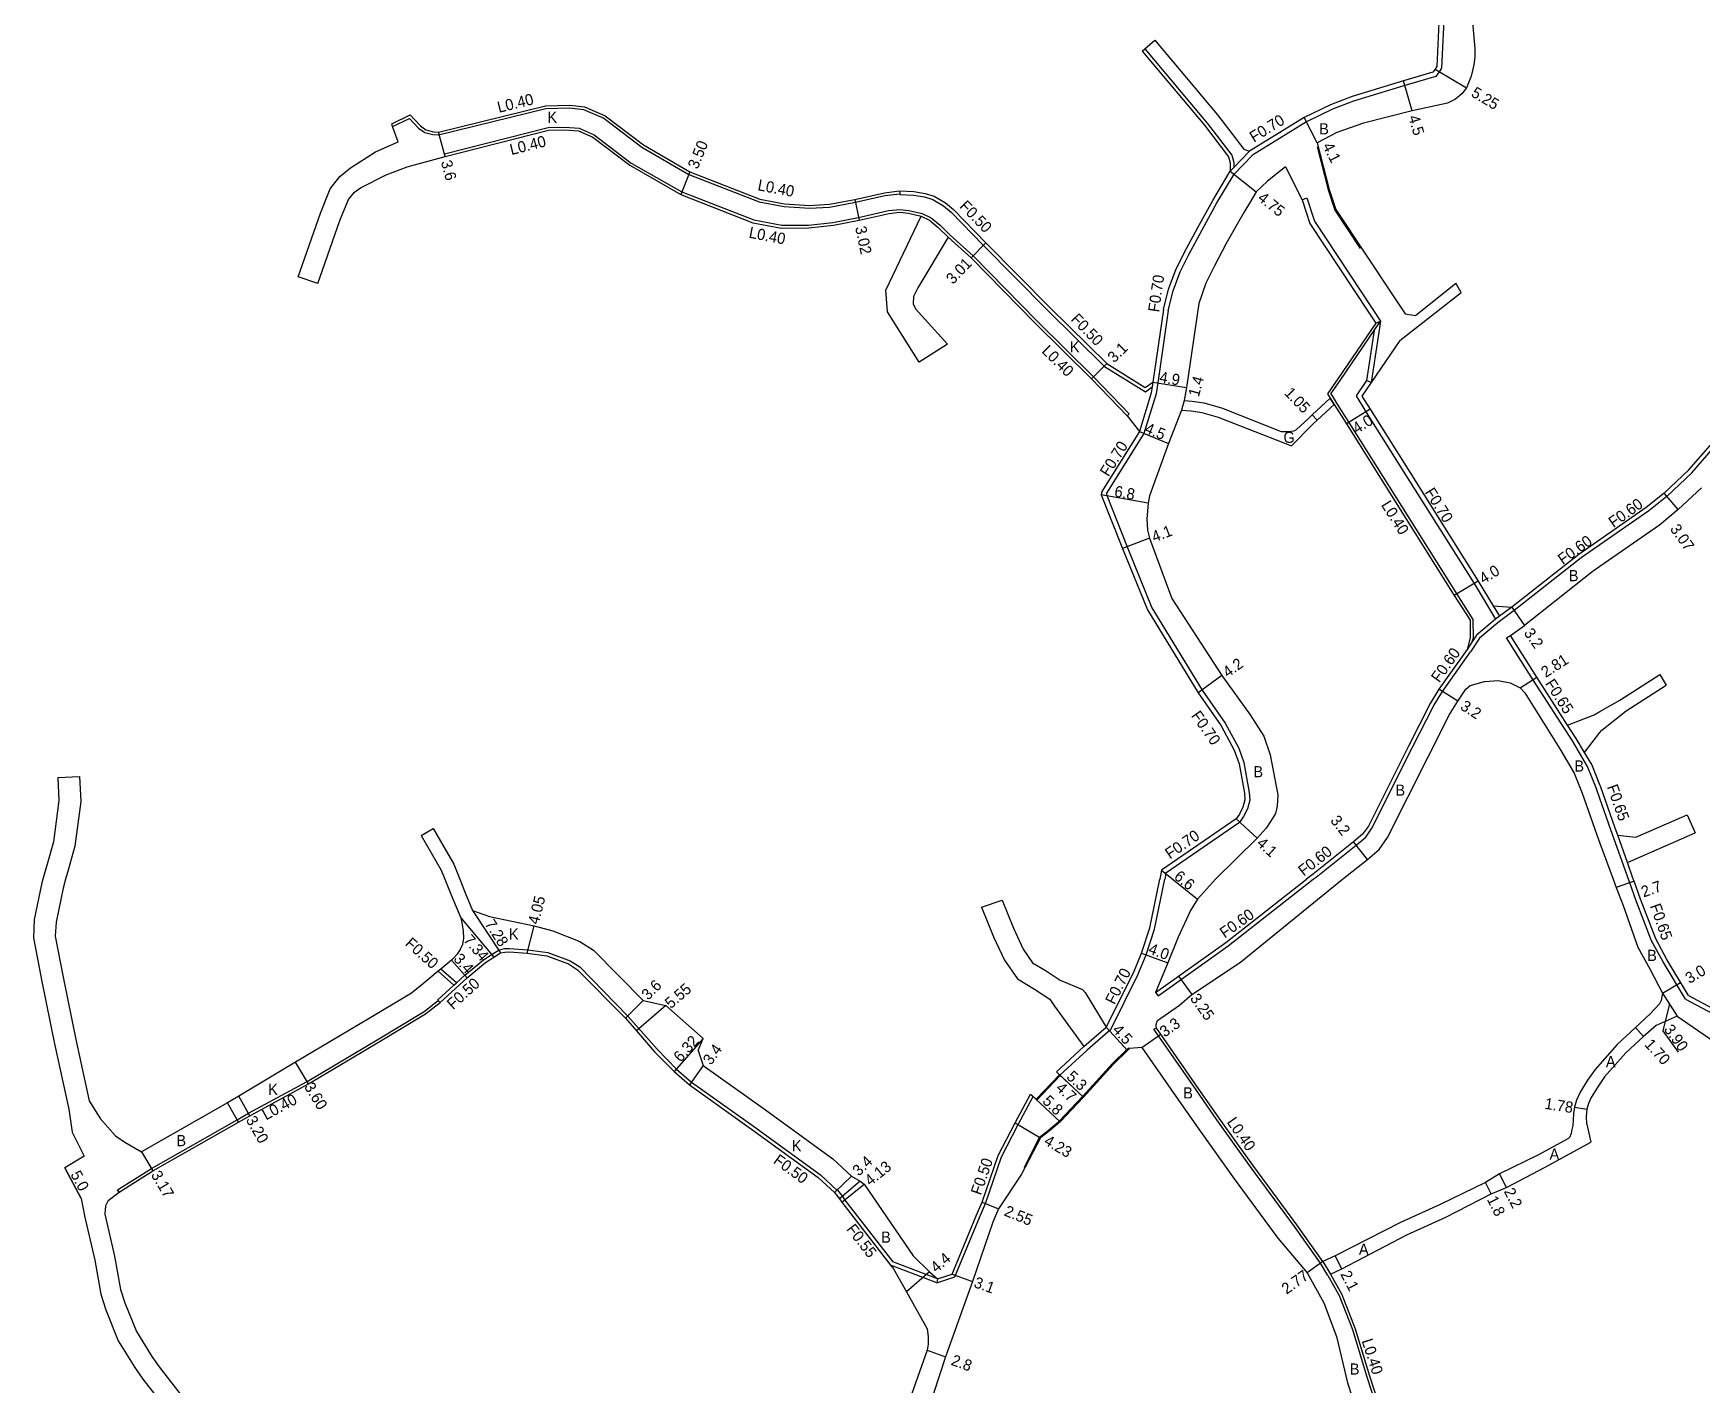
# Model space of a CAD drawing. Header units: metres. Extents: x -24000 to -21600, y -87000 to -84000.
# Drawn here: x -23706.6 to -23467.7, y -86119.1 to -85925.6 of the extents above; entities that cross this region are included whole.
import ezdxf

# ---------------------------------------------------------------- set-up
doc = ezdxf.new("R2010")
doc.units = ezdxf.units.M
doc.header["$LTSCALE"] = 2.5
for name, color, linetype in [('側溝・桝', 7, 'Continuous'), ('幅員', 7, 'Continuous'), ('歩道・分離帯・安全施設', 7, 'Continuous'), ('舗装', 7, 'Continuous'), ('道路', 7, 'Continuous')]:
    doc.layers.add(name, color=color, linetype=linetype)
doc.styles.get("Standard").update_dxf_attribs({"font": ''})
doc.styles.get('Standard').set_extended_font_data('@MS PGothic')

msp = doc.modelspace()

# ---------------------------------------------------------------- linework, layer by layer
at = {"layer": '側溝・桝', "flags": 128}
for points in [[(-23558.21, -85800.86), (-23557.56, -85800.58), (-23555.66, -85803.64), (-23553.1, -85810.59), (-23548.42, -85823.25), (-23547.17, -85825.79), (-23542.15, -85835.14), (-23536.5, -85846.44), (-23534.3, -85851.49), (-23524.89, -85867.27), (-23520.87, -85874.01), (-23510.6, -85887.74), (-23502.23, -85900.75), (-23501.73, -85901.86), (-23501.51, -85903.5), (-23501.57, -85904.18), (-23502.85, -85908.65), (-23503.81, -85912.14), (-23504.2, -85915.39), (-23504.36, -85918.79), (-23504.92, -85930.59)], [(-23547.44, -85927.79), (-23538.48, -85938.44), (-23534.97, -85943.04), (-23534.68, -85944.08), (-23534.69, -85944.8)], [(-23504.92, -85930.59), (-23505.28, -85931.1), (-23505.74, -85931.76), (-23510.2, -85933.07), (-23517.52, -85935.28), (-23520.54, -85936.45), (-23524.27, -85938.25), (-23532, -85943.03), (-23534.64, -85945.75)], [(-23655.13, -85938.92), (-23652.73, -85937.77), (-23651.41, -85939.15), (-23650.54, -85939.77), (-23649.37, -85940.08), (-23648.54, -85940.14), (-23633.18, -85936.36), (-23629.78, -85936.26), (-23627.78, -85936.5), (-23624.89, -85937.76), (-23619.45, -85941.9), (-23612.72, -85945.78), (-23602.66, -85949.71), (-23599.08, -85950.4), (-23595.42, -85950.64), (-23592.55, -85950.46), (-23588.86, -85949.78), (-23584.65, -85948.82), (-23582.51, -85948.55)], [(-23647.63, -85943.21), (-23647.72, -85942.82), (-23632.86, -85939.05), (-23630.46, -85939.02), (-23628.43, -85939.16), (-23626.27, -85940.11), (-23620.95, -85944.16), (-23613.7, -85948.29), (-23603.41, -85952.31), (-23599.41, -85953.08), (-23595.56, -85953.05), (-23592.08, -85952.67), (-23588.4, -85951.95), (-23584.12, -85950.97), (-23582.48, -85950.8), (-23581.21, -85950.95), (-23579.29, -85951.39)], [(-23535.2, -85945.32), (-23534.69, -85944.8), (-23532.44, -85942.48)], [(-23544.08, -85965.26), (-23543.37, -85962.44), (-23542.36, -85959.73), (-23541.15, -85957.34), (-23539.22, -85953.71), (-23537.09, -85949.88), (-23534.64, -85945.75)], [(-23582.53, -85948.15), (-23582.51, -85948.55), (-23582.51, -85948.65), (-23580.56, -85948.74), (-23578.97, -85949.02), (-23577.79, -85949.38), (-23576.27, -85950.29), (-23575.17, -85951.2), (-23570.56, -85955.93), (-23561.35, -85965.24), (-23553.18, -85973.28), (-23547.34, -85976.9), (-23546.37, -85976.2)], [(-23524.89, -85949.41), (-23524.24, -85949.14), (-23523.14, -85952.5), (-23514.78, -85965.14), (-23513.66, -85966.82)], [(-23579.43, -85951.77), (-23578.24, -85952.36), (-23577, -85953.37), (-23575.56, -85954.77)], [(-23579.29, -85951.39), (-23578.03, -85952.02), (-23576.74, -85953.07), (-23575.3, -85954.47)], [(-23575.3, -85954.47), (-23572.01, -85957.46), (-23562.82, -85966.82), (-23554.78, -85974.79), (-23549.64, -85980.08), (-23549.94, -85980.34)], [(-23469.08, -85988.5), (-23466.03, -85985.01), (-23454.99, -85973.05), (-23451.85, -85969.76), (-23448.66, -85966.97), (-23444.91, -85965.16), (-23428.76, -85959.47), (-23427.22, -85958.68), (-23425.74, -85957.8), (-23422.11, -85955.01), (-23422.55, -85954.59)], [(-23544.08, -85965.26), (-23545.57, -85975.62)], [(-23520.79, -85977.2), (-23519.47, -85975.28), (-23514.58, -85968.15), (-23513.66, -85966.82)], [(-23513.66, -85966.82), (-23515, -85975.57)], [(-23514.33, -85967.08), (-23513.66, -85966.82)], [(-23514.58, -85968.15), (-23515.67, -85975.31)], [(-23545.57, -85975.62), (-23545.8, -85977.21), (-23547.56, -85982.89), (-23552.9, -85991.43), (-23552.93, -85991.62), (-23549.95, -85999.11), (-23546.41, -86007.84), (-23539.22, -86019.63), (-23535.9, -86024.36), (-23533.96, -86027.95), (-23533.22, -86030.02), (-23532.46, -86034.31), (-23532.38, -86035.4), (-23532.73, -86036.64), (-23533.27, -86037.75), (-23533.84, -86038.58), (-23544.39, -86045.84), (-23544.57, -86046.71)], [(-23546.27, -85975.52), (-23546.37, -85976.2), (-23546.49, -85977.05), (-23548.2, -85982.6)], [(-23520.79, -85977.2), (-23520.52, -85977.63), (-23519.95, -85978.54), (-23518.21, -85981.31), (-23512.53, -85990.35), (-23502.76, -86005.88), (-23500.45, -86009.51)], [(-23515.67, -85975.31), (-23517.18, -85977.5)], [(-23517.18, -85977.5), (-23515.75, -85979.77), (-23510.08, -85988.8), (-23500.28, -86004.38), (-23497.19, -86009.46)], [(-23515, -85975.57), (-23515.67, -85975.31)], [(-23520.86, -85977.84), (-23520.29, -85978.75)], [(-23469.08, -85988.5), (-23472.64, -85991.87), (-23475.25, -85993.98), (-23482.25, -85998.84)], [(-23482.25, -85998.84), (-23484.93, -86000.7), (-23494.51, -86008.22)], [(-23494.88, -86007.75), (-23496.63, -86009.04), (-23497.19, -86009.46), (-23499.93, -86011.78), (-23500.57, -86012.75), (-23501.28, -86013.83)], [(-23494.51, -86008.22), (-23496.27, -86009.52), (-23496.82, -86009.93), (-23499.48, -86012.18), (-23500.77, -86014.15)], [(-23497.53, -86007.56), (-23496.63, -86009.04)], [(-23500.45, -86009.51), (-23500.42, -86012.19), (-23500.57, -86012.75)], [(-23482.25, -86035.14), (-23482.79, -86033.61), (-23484.01, -86030.58), (-23486.18, -86026.92), (-23491.84, -86018.13), (-23495.62, -86012.14), (-23495.06, -86011.8)], [(-23523.29, -86046.71), (-23522.9, -86046.41), (-23517.14, -86041.84), (-23515.78, -86040.68), (-23514.89, -86039.41), (-23509.12, -86027.92), (-23506.04, -86021.83), (-23504.8, -86019.82), (-23500.77, -86014.15)], [(-23484.44, -86028.58), (-23485.63, -86026.58), (-23486.88, -86024.63)], [(-23478.16, -86046.71), (-23480.67, -86039.64), (-23482.25, -86035.14)], [(-23478.32, -86044.32), (-23479.71, -86040.4)], [(-23552.31, -86068.22), (-23548.4, -86060.39), (-23547.24, -86057.53), (-23546.04, -86053.86), (-23544.57, -86046.71)], [(-23545.53, -86063.41), (-23535.47, -86056.24), (-23523.29, -86046.71)], [(-23470.01, -86063.87), (-23473.21, -86058.55), (-23474.85, -86055.53), (-23477.07, -86049.81), (-23477.99, -86047.22), (-23478.16, -86046.71)], [(-23648.65, -86063.99), (-23646.36, -86061.9), (-23645.98, -86061.57), (-23644.78, -86060.47), (-23642.11, -86058.24), (-23640.9, -86057.44), (-23639.89, -86056.8), (-23639.1, -86056.64), (-23638.41, -86056.61), (-23635.79, -86056.8)], [(-23635.79, -86056.8), (-23632.9, -86057.21), (-23629.73, -86058.4), (-23628.34, -86059.28), (-23621.43, -86066.3)], [(-23646.36, -86061.9), (-23648.6, -86059.89)], [(-23645.98, -86061.57), (-23648.21, -86059.57)], [(-23545.88, -86062.92), (-23545.53, -86063.41)], [(-23694.52, -86091.2), (-23689.67, -86088.12), (-23677.41, -86081.16), (-23675.78, -86080.23), (-23667.37, -86075.66), (-23657.12, -86069.57), (-23650.62, -86065.66), (-23648.59, -86064.07)], [(-23648.33, -86064.37), (-23648.59, -86064.07), (-23648.65, -86063.99)], [(-23470.01, -86063.87), (-23462.26, -86067.98), (-23459.23, -86071.13), (-23456.5, -86073.33), (-23451.7, -86077), (-23449.83, -86078.49), (-23448.19, -86080.32), (-23446.79, -86082.36)], [(-23621.43, -86066.3), (-23617.26, -86071.07), (-23614.49, -86073.89), (-23612.32, -86075.78), (-23603.44, -86082.08), (-23593.88, -86089.03), (-23591.5, -86091.24)], [(-23556.14, -86070.66), (-23552.94, -86067.91)], [(-23552.31, -86068.22), (-23555.66, -86071.18)], [(-23545.74, -86068.03), (-23546.12, -86068.18)], [(-23545.45, -86069.15), (-23546.12, -86068.18)], [(-23522.24, -86101.7), (-23525.99, -86096.44), (-23532.28, -86087.9), (-23537.1, -86081.18), (-23540.52, -86076.26), (-23545.45, -86069.15)], [(-23555.66, -86071.18), (-23559.58, -86074.79)], [(-23559.58, -86074.79), (-23559.65, -86074.72)], [(-23577.1, -86103.94), (-23577.2, -86104.49), (-23574.64, -86103.67), (-23571.11, -86095.13), (-23570.25, -86093.14), (-23567.94, -86086.45), (-23565.55, -86081.83), (-23563.39, -86077.83)], [(-23694.31, -86091.53), (-23694.52, -86091.2)], [(-23591.46, -86091.2), (-23591.5, -86091.24), (-23591.86, -86091.59)], [(-23591.46, -86091.2), (-23591.44, -86091.22), (-23590.67, -86092.18), (-23590.36, -86092.65), (-23583.49, -86101.5)], [(-23577.1, -86103.94), (-23583.49, -86101.5)], [(-23521.19, -86103.47), (-23522.24, -86101.7)], [(-23521.91, -86101.47), (-23520.84, -86103.27)], [(-23577.2, -86104.49), (-23583.83, -86101.96)], [(-23521.19, -86103.47), (-23519.59, -86106.34), (-23517.69, -86111.21), (-23515.61, -86117.96), (-23512.39, -86127.92)]]:
    msp.add_lwpolyline(points, dxfattribs=at)
at = {"layer": '幅員', "flags": 128}
for points in [[(-23505.85, -85930.7), (-23501.34, -85933.39)], [(-23509.13, -85936.71), (-23510.4, -85932.4)], [(-23522.72, -85941.27), (-23524.61, -85937.64)], [(-23647.63, -85943.21), (-23648.57, -85939.74)], [(-23612.55, -85945.42), (-23613.88, -85948.65)], [(-23535.2, -85945.32), (-23531.49, -85948.29)], [(-23588.94, -85949.38), (-23588.32, -85952.34)], [(-23570.2, -85955.58), (-23572.28, -85957.75)], [(-23552.87, -85972.88), (-23555.06, -85975.07)], [(-23546.27, -85975.52), (-23541.43, -85976.3)], [(-23541.77, -85978.18), (-23542.15, -85979.53)], [(-23515.16, -85979.4), (-23518.55, -85981.52)], [(-23522.74, -85981), (-23523.47, -85980.24)], [(-23548.2, -85982.6), (-23544.04, -85984.3)], [(-23546.95, -85992.87), (-23553.65, -85991.69)], [(-23471.04, -85993.76), (-23473.04, -85991.42)], [(-23546.77, -85997.9), (-23550.6, -85999.37)], [(-23499.68, -86004.01), (-23503.1, -86006.09)], [(-23494.88, -86007.75), (-23493.03, -86010.36)], [(-23536.4, -86017.55), (-23539.8, -86020.02)], [(-23493.65, -86019.3), (-23491.29, -86017.78)], [(-23502.6, -86021.21), (-23505.3, -86019.48)], [(-23534.34, -86038.07), (-23531.31, -86040.83)], [(-23515.53, -86043.88), (-23517.52, -86041.38)], [(-23545.01, -86045.42), (-23539.9, -86049.59)], [(-23477.37, -86047), (-23479.92, -86047.9)], [(-23643.67, -86051.17), (-23639.7, -86057.27)], [(-23645.37, -86052.26), (-23640.63, -86057.86)], [(-23635.86, -86057.3), (-23634.86, -86053.37)], [(-23646.69, -86058.29), (-23644.45, -86060.85)], [(-23547.9, -86057.29), (-23544.14, -86058.68)], [(-23542.59, -86060.58), (-23540.71, -86063.22)], [(-23473.27, -86063.02), (-23470.69, -86061.48)], [(-23473.27, -86063.02), (-23471.18, -86066.32)], [(-23619.25, -86064.1), (-23621.8, -86066.63)], [(-23616.01, -86064.81), (-23620.22, -86068.44)], [(-23472.3, -86064.55), (-23473.26, -86068.42), (-23471.07, -86071.48)], [(-23549.89, -86071.22), (-23552.94, -86067.91)], [(-23476, -86069.22), (-23477.15, -86067.96)], [(-23610.64, -86069.53), (-23614.83, -86074.26)], [(-23547.83, -86070.81), (-23545.12, -86068.92)], [(-23667.17, -86076.01), (-23669.05, -86072.93)], [(-23610.66, -86073.4), (-23612.63, -86076.17)], [(-23560.09, -86074.31), (-23556.19, -86077.9)], [(-23559.65, -86074.72), (-23556.19, -86077.9)], [(-23675.59, -86080.58), (-23677.15, -86077.79)], [(-23563.77, -86077.47), (-23559.56, -86081.47)], [(-23485.9, -86079.37), (-23484.14, -86079.64)], [(-23566, -86081.59), (-23562.34, -86083.72)], [(-23691.07, -86085.73), (-23689.46, -86088.46)], [(-23699.74, -86092.45), (-23702.08, -86088.03)], [(-23591.86, -86091.59), (-23589.41, -86089.23)], [(-23590.81, -86092.97), (-23587.59, -86090.38)], [(-23570.72, -86092.96), (-23568.36, -86093.93)], [(-23521.91, -86101.47), (-23524.17, -86103.08)], [(-23519.21, -86102.51), (-23520.18, -86100.65)], [(-23578.24, -86102.93), (-23581.57, -86105.81)], [(-23575.01, -86103.27), (-23572.09, -86104.31)], [(-23578.57, -86114.17), (-23575.94, -86115.12)]]:
    msp.add_lwpolyline(points, dxfattribs=at)
at = {"layer": '幅員'}
for points in [[(-23495.63, -86090.87), (-23496.63, -86088.91)], [(-23497.83, -86091.77), (-23498.64, -86090.16)]]:
    msp.add_lwpolyline(points, dxfattribs=at)
at = {"layer": '歩道・分離帯・安全施設', "flags": 128}
for points in [[(-23522.73, -85941.82), (-23521.15, -85947.98), (-23520.21, -85950.89), (-23516.56, -85956.4)], [(-23564.65, -86088), (-23562.48, -86083.63), (-23561.2, -86082.66), (-23559.67, -86081.36), (-23556.3, -86077.8), (-23552.04, -86073.12), (-23550, -86071.11), (-23549.72, -86070.85)], [(-23559.52, -86074.8), (-23562.92, -86078.4)]]:
    msp.add_lwpolyline(points, dxfattribs=at)
at = {"layer": '舗装', "flags": 128}
for points in [[(-23546.27, -85975.52), (-23546.37, -85976.2), (-23546.49, -85977.05), (-23548.2, -85982.6)], [(-23541.77, -85978.18), (-23542.15, -85979.53)], [(-23520.29, -85978.75), (-23520.86, -85977.84)], [(-23677.21, -86081.5), (-23678.79, -86078.73)], [(-23588.17, -86089.97), (-23591.13, -86092.48)]]:
    msp.add_lwpolyline(points, dxfattribs=at)
at = {"layer": '道路', "flags": 128}
for points in [[(-23505.06, -85918.76), (-23505.61, -85930.35), (-23505.85, -85930.7), (-23506.17, -85931.15), (-23510.4, -85932.4), (-23517.75, -85934.63), (-23520.82, -85935.81), (-23524.61, -85937.64), (-23532.44, -85942.48)], [(-23500.97, -85918.63), (-23500.15, -85927.74), (-23500.15, -85928.98), (-23500.3, -85930.11), (-23500.68, -85931.73), (-23501.34, -85933.39), (-23502.01, -85934.27), (-23502.92, -85935.01), (-23504.09, -85935.59), (-23509.13, -85936.71), (-23516.1, -85938.47), (-23519.93, -85939.81), (-23522.72, -85941.27)], [(-23547.82, -85928.12), (-23547.44, -85927.79), (-23545.99, -85926.58)], [(-23545.99, -85926.58), (-23537.01, -85937.26), (-23533.25, -85942.19), (-23532.44, -85942.48)], [(-23547.82, -85928.12), (-23538.87, -85938.75), (-23535.42, -85943.27), (-23535.18, -85944.15), (-23535.2, -85945.32)], [(-23657.57, -85942.57), (-23654.36, -85941.11), (-23655.13, -85938.92), (-23655.26, -85938.54), (-23652.64, -85937.28), (-23651.15, -85938.85), (-23650.36, -85939.4), (-23649.3, -85939.68), (-23648.57, -85939.74), (-23633.24, -85935.96), (-23629.76, -85935.86), (-23627.67, -85936.11), (-23624.69, -85937.41), (-23619.23, -85941.57), (-23612.55, -85945.42), (-23602.55, -85949.32), (-23599.03, -85950), (-23595.42, -85950.24), (-23592.59, -85950.06), (-23588.94, -85949.38), (-23584.72, -85948.42), (-23582.53, -85948.15), (-23580.51, -85948.24), (-23578.85, -85948.53), (-23577.58, -85948.92), (-23575.98, -85949.88), (-23574.83, -85950.83), (-23570.2, -85955.58), (-23560.99, -85964.89), (-23552.87, -85972.88), (-23547.36, -85976.3), (-23546.27, -85975.52)], [(-23647.63, -85943.21), (-23632.81, -85939.45), (-23630.47, -85939.42), (-23628.52, -85939.56), (-23626.48, -85940.45), (-23621.17, -85944.49), (-23613.88, -85948.65), (-23603.53, -85952.7), (-23599.45, -85953.48), (-23595.54, -85953.45), (-23592.01, -85953.07), (-23588.32, -85952.34), (-23584.05, -85951.37), (-23582.48, -85951.2), (-23581.28, -85951.35), (-23579.43, -85951.77)], [(-23522.72, -85941.27), (-23521.01, -85947.93), (-23520.07, -85950.82), (-23511.87, -85963.2), (-23510.16, -85965.77), (-23508.66, -85965.97), (-23502.89, -85961.34)], [(-23668.66, -85960.44), (-23665.48, -85951.35), (-23664.07, -85947.86), (-23662.67, -85946.11), (-23661.16, -85944.83), (-23657.57, -85942.57)], [(-23656.07, -85945.85), (-23653.04, -85944.69), (-23647.63, -85943.21)], [(-23665.83, -85961.43), (-23662.68, -85952.41), (-23661.45, -85949.39), (-23660.59, -85948.31), (-23659.71, -85947.69), (-23656.07, -85945.85)], [(-23544.76, -85965.13), (-23544.04, -85962.24), (-23543, -85959.45), (-23541.77, -85957.02), (-23539.83, -85953.38), (-23537.69, -85949.53), (-23535.2, -85945.32)], [(-23527.29, -85944.7), (-23529.86, -85946.75), (-23531.49, -85948.29), (-23532.3, -85949.66), (-23533.26, -85951.23), (-23535.75, -85955.67), (-23537.43, -85958.87), (-23538.7, -85961.34), (-23539.69, -85964.28), (-23541.43, -85976.3), (-23541.77, -85978.18)], [(-23527.29, -85944.7), (-23524.89, -85949.41), (-23523.77, -85952.81), (-23515.37, -85965.52), (-23514.33, -85967.08), (-23519.8, -85975.05), (-23521.27, -85977.19), (-23520.86, -85977.84)], [(-23579.75, -85972.67), (-23584.29, -85965.46), (-23584.52, -85962.38), (-23579.43, -85951.77)], [(-23575.56, -85954.77), (-23579.94, -85962.01), (-23580.52, -85963.29), (-23580.58, -85964.3), (-23580.28, -85965.03), (-23575.68, -85970.09)], [(-23575.56, -85954.77), (-23572.28, -85957.75), (-23563.1, -85967.1), (-23555.06, -85975.07), (-23549.94, -85980.34), (-23548.2, -85982.6)], [(-23469.51, -85988.08), (-23466.48, -85984.61), (-23455.42, -85972.64), (-23452.27, -85969.33), (-23449, -85966.47), (-23445.14, -85964.61), (-23429, -85958.92), (-23427.51, -85958.15), (-23426.08, -85957.31), (-23422.55, -85954.59)], [(-23665.83, -85961.43), (-23668.66, -85960.44)], [(-23510.9, -85969.59), (-23502.13, -85962.71)], [(-23502.13, -85962.71), (-23502.89, -85961.34)], [(-23544.76, -85965.13), (-23546.27, -85975.52)], [(-23575.68, -85970.09), (-23579.75, -85972.67)], [(-23510.9, -85969.59), (-23515, -85975.57), (-23516.34, -85977.52)], [(-23516.34, -85977.52), (-23515.16, -85979.4), (-23509.48, -85988.43), (-23499.68, -86004.01), (-23497.53, -86007.56)], [(-23542.15, -85979.53), (-23544.04, -85984.3), (-23546.74, -85991.81), (-23546.95, -85992.87), (-23547.12, -85995.09), (-23547.05, -85996.72), (-23546.77, -85997.9), (-23543.56, -86006.51), (-23536.4, -86017.55), (-23532.32, -86023.17), (-23530.36, -86026.25), (-23529.48, -86028.91), (-23528.38, -86034.63), (-23528.48, -86036.27), (-23528.7, -86037.29), (-23529.42, -86038.44), (-23530.06, -86039.41), (-23531.31, -86040.83), (-23537.28, -86046.71)], [(-23542.15, -85979.53), (-23540.77, -85979.65), (-23539.27, -85979.86), (-23536.91, -85980.54), (-23526.43, -85984.66)], [(-23541.77, -85978.18), (-23540.63, -85978.26), (-23538.97, -85978.49), (-23536.46, -85979.21), (-23527.91, -85982.58), (-23526.86, -85982.58), (-23526.05, -85982.5), (-23525.68, -85982.33), (-23524, -85980.73), (-23523.47, -85980.24), (-23520.86, -85977.84)], [(-23526.43, -85984.66), (-23523.36, -85981.57), (-23522.74, -85981), (-23520.29, -85978.75)], [(-23520.29, -85978.75), (-23518.55, -85981.52), (-23512.87, -85990.56), (-23503.1, -86006.09), (-23500.85, -86009.63), (-23500.82, -86012.14), (-23501.28, -86013.83), (-23505.3, -86019.48), (-23506.57, -86021.54), (-23509.65, -86027.65), (-23515.41, -86039.1), (-23516.23, -86040.28), (-23517.52, -86041.38), (-23523.27, -86045.94), (-23524.26, -86046.71)], [(-23548.2, -85982.6), (-23553.56, -85991.18), (-23553.65, -85991.69), (-23550.6, -85999.37), (-23547.04, -86008.16), (-23539.8, -86020.02), (-23536.5, -86024.73), (-23534.61, -86028.23), (-23533.9, -86030.2), (-23533.15, -86034.4), (-23533.08, -86035.33), (-23533.39, -86036.39), (-23533.87, -86037.4), (-23534.34, -86038.07), (-23545.01, -86045.42), (-23545.28, -86046.71)], [(-23469.51, -85988.08), (-23473.04, -85991.42), (-23475.61, -85993.5), (-23482.25, -85998.11)], [(-23467.69, -85990.69), (-23471.04, -85993.76), (-23473.71, -85996.02), (-23482.25, -86001.95)], [(-23482.25, -85998.11), (-23485.28, -86000.22), (-23494.88, -86007.75)], [(-23482.25, -86001.95), (-23483.41, -86002.76), (-23493.03, -86010.36)], [(-23497.53, -86007.56), (-23494.88, -86007.75)], [(-23486.88, -86024.63), (-23491.29, -86017.78), (-23495.06, -86011.8), (-23493.03, -86010.36)], [(-23501.47, -86019.49), (-23500.83, -86018.98), (-23498.79, -86018.4), (-23496.83, -86018.24), (-23495.12, -86018.6), (-23493.65, -86019.3), (-23493, -86020), (-23488, -86028.05), (-23485.94, -86031.54), (-23484.79, -86034.37), (-23482.69, -86040.35), (-23482.25, -86041.55)], [(-23482.25, -86022.71), (-23479.38, -86021.09), (-23473.67, -86017.41)], [(-23473.67, -86017.41), (-23472.77, -86018.91)], [(-23519.1, -86046.71), (-23515.53, -86043.88), (-23513.84, -86042.44), (-23512.66, -86040.75), (-23506.79, -86029.09), (-23503.77, -86023.11), (-23502.6, -86021.21), (-23501.47, -86019.49)], [(-23482.25, -86025.72), (-23481.97, -86025.35), (-23478.48, -86022.58), (-23472.77, -86018.91)], [(-23486.88, -86024.63), (-23483.07, -86023.17), (-23482.25, -86022.71)], [(-23484.44, -86028.58), (-23482.25, -86025.72)], [(-23482.25, -86033.2), (-23483.42, -86030.29), (-23484.44, -86028.58)], [(-23703.08, -86032.13), (-23702.94, -86035.46), (-23703.69, -86041.35), (-23704.59, -86044.56), (-23705.22, -86046.71)], [(-23703.08, -86032.13), (-23699.95, -86031.99)], [(-23699.95, -86031.99), (-23699.8, -86035.59), (-23700.62, -86041.98), (-23701.58, -86045.42), (-23701.96, -86046.71)], [(-23479.71, -86040.4), (-23480.06, -86039.42), (-23482.18, -86033.38), (-23482.25, -86033.2)], [(-23651.04, -86040.43), (-23649.31, -86039.44)], [(-23649.31, -86039.44), (-23646.37, -86044.54), (-23645.51, -86046.71)], [(-23479.71, -86040.4), (-23477.13, -86040.69), (-23469.74, -86037.47)], [(-23469.74, -86037.47), (-23468.63, -86040.09)], [(-23651.04, -86040.43), (-23648.17, -86045.41), (-23647.65, -86046.71)], [(-23482.25, -86041.55), (-23480.35, -86046.71)], [(-23478.32, -86044.32), (-23468.63, -86040.09)], [(-23477.47, -86046.71), (-23478.32, -86044.32)], [(-23705.22, -86046.71), (-23705.36, -86047.21), (-23706.45, -86052.48), (-23706.57, -86055.09), (-23705.38, -86061.35), (-23703.55, -86070.29), (-23701.5, -86079.62), (-23701.02, -86082.91), (-23699.31, -86086.39), (-23702.08, -86088.03)], [(-23701.96, -86046.71), (-23702.32, -86047.97), (-23703.33, -86052.87), (-23703.43, -86054.87), (-23702.31, -86060.74), (-23700.49, -86069.64), (-23698.56, -86078.44), (-23697.01, -86080.96), (-23694.82, -86083.47), (-23693.46, -86084.37), (-23691.07, -86085.73)], [(-23647.65, -86046.71), (-23646.58, -86049.42), (-23645.37, -86052.26)], [(-23645.51, -86046.71), (-23644.73, -86048.66), (-23643.67, -86051.17)], [(-23552.94, -86067.91), (-23549.04, -86060.1), (-23547.9, -86057.29), (-23546.71, -86053.68), (-23545.28, -86046.71)], [(-23545.88, -86062.92), (-23542.59, -86060.58), (-23535.83, -86055.76), (-23524.26, -86046.71)], [(-23537.28, -86046.71), (-23539.9, -86049.59), (-23540.86, -86051.21), (-23542.65, -86055.02), (-23544.14, -86058.68), (-23545.88, -86062.92)], [(-23542.44, -86064.76), (-23540.71, -86063.22), (-23533.74, -86058.57), (-23519.1, -86046.71)], [(-23480.35, -86046.71), (-23479.92, -86047.9), (-23478.9, -86050.46), (-23476.8, -86056.44), (-23475.07, -86059.62), (-23473.27, -86063.02), (-23473.37, -86063.54), (-23473.47, -86064.06), (-23473.74, -86064.57), (-23475.04, -86065.99), (-23477.15, -86067.96), (-23479.77, -86070.39), (-23482.25, -86073.19)], [(-23469.55, -86063.38), (-23472.65, -86058.23), (-23474.26, -86055.26), (-23476.46, -86049.59), (-23477.37, -86047), (-23477.47, -86046.71)], [(-23643.67, -86051.17), (-23641.28, -86052.03)], [(-23570.8, -86050.7), (-23567.85, -86049.73)], [(-23570.8, -86050.7), (-23569.08, -86054.96), (-23567.51, -86058.29), (-23565.65, -86060.97), (-23563.23, -86062.45), (-23561.01, -86063.9), (-23560.35, -86064.87), (-23556.14, -86070.66)], [(-23567.85, -86049.73), (-23566.24, -86053.72), (-23564.82, -86056.74), (-23563.48, -86058.67), (-23561.57, -86059.83), (-23559.54, -86061.16), (-23556.35, -86062.52), (-23555.97, -86062.94), (-23552.94, -86067.91)], [(-23645.37, -86052.26), (-23645.17, -86053.21), (-23645.02, -86054.17), (-23644.99, -86055.13), (-23645.14, -86056.07), (-23645.45, -86056.78), (-23645.91, -86057.42), (-23646.43, -86058.01), (-23646.69, -86058.29), (-23648.21, -86059.57), (-23648.6, -86059.89), (-23650.65, -86061.62), (-23652.44, -86063.02), (-23658.73, -86066.81), (-23669.05, -86072.93), (-23677.15, -86077.79), (-23678.79, -86078.73), (-23691.07, -86085.73)], [(-23641.28, -86052.03), (-23634.86, -86053.37), (-23632.2, -86054.12), (-23628.32, -86055.62), (-23626.38, -86056.85), (-23619.25, -86064.1), (-23616.01, -86064.81)], [(-23695.85, -86092.71), (-23694.31, -86091.53), (-23689.46, -86088.46), (-23677.21, -86081.5), (-23675.59, -86080.58), (-23667.17, -86076.01), (-23656.91, -86069.91), (-23650.4, -86065.99), (-23648.33, -86064.37), (-23644.45, -86060.85), (-23641.81, -86058.64), (-23640.63, -86057.86), (-23639.7, -86057.27), (-23639.04, -86057.14), (-23638.41, -86057.11), (-23635.86, -86057.3)], [(-23635.86, -86057.3), (-23633.03, -86057.69), (-23629.96, -86058.85), (-23628.66, -86059.67), (-23621.8, -86066.63)], [(-23469.55, -86063.38), (-23461.86, -86067.46), (-23458.79, -86070.65), (-23456.1, -86072.81), (-23451.3, -86076.48), (-23449.38, -86078.02), (-23447.68, -86079.92), (-23446.31, -86081.92)], [(-23611.39, -86071.23), (-23610.64, -86069.53), (-23616.01, -86064.81)], [(-23521.91, -86101.47), (-23525.67, -86096.21), (-23531.96, -86087.66), (-23536.77, -86080.95), (-23540.19, -86076.03), (-23545.12, -86068.92), (-23545.74, -86068.03), (-23545.79, -86067.68), (-23545.79, -86067.62), (-23545.79, -86067.53), (-23545.66, -86067.04), (-23545.62, -86066.96), (-23542.44, -86064.76)], [(-23621.8, -86066.63), (-23620.22, -86068.44), (-23617.62, -86071.41), (-23614.83, -86074.26), (-23612.63, -86076.17), (-23603.74, -86082.49), (-23594.2, -86089.41), (-23591.86, -86091.59), (-23591.13, -86092.48), (-23590.81, -86092.97), (-23583.83, -86101.96), (-23583.43, -86102.48), (-23581.57, -86105.81), (-23578.6, -86111.11), (-23578.43, -86112.19), (-23578.45, -86113.29), (-23578.57, -86114.17), (-23581.35, -86121.96), (-23583.89, -86129.37), (-23585.27, -86133.33), (-23587.32, -86139.26)], [(-23471.18, -86066.32), (-23474.22, -86067.64), (-23476, -86069.22), (-23478.54, -86071.59), (-23481.59, -86075.03), (-23482.25, -86075.99)], [(-23611.39, -86071.23), (-23610.66, -86073.4), (-23601.74, -86079.73), (-23592.09, -86086.74), (-23589.41, -86089.23), (-23588.17, -86089.97), (-23587.59, -86090.38), (-23580.58, -86100.62), (-23578.24, -86102.93), (-23577.1, -86103.94), (-23575.01, -86103.27), (-23571.57, -86094.93), (-23570.72, -86092.96), (-23568.4, -86086.25), (-23566, -86081.59), (-23563.77, -86077.47), (-23563.39, -86077.83), (-23562.97, -86078.23), (-23559.65, -86074.72), (-23560.09, -86074.31), (-23556.14, -86070.66)], [(-23547.83, -86070.81), (-23549.62, -86070.95)], [(-23547.83, -86070.81), (-23542.95, -86077.85), (-23539.46, -86082.86), (-23534.63, -86089.6), (-23528.35, -86098.13), (-23524.17, -86103.08), (-23521.77, -86107.35), (-23519.98, -86112.18), (-23518.38, -86118.84), (-23515.31, -86128.35)], [(-23549.62, -86070.95), (-23549.89, -86071.22), (-23551.93, -86073.23), (-23556.19, -86077.9), (-23559.56, -86081.47), (-23561.08, -86082.76), (-23562.34, -86083.72), (-23565.06, -86088.94), (-23568.36, -86093.93), (-23569.2, -86095.84), (-23572.09, -86104.31), (-23575.94, -86115.12), (-23578.52, -86122.99), (-23580.94, -86130.14), (-23581.16, -86131.8), (-23581.1, -86132.59), (-23578.22, -86137.85)], [(-23702.08, -86088.03), (-23699.74, -86092.45)], [(-23699.74, -86092.45), (-23699.24, -86094.9), (-23697.79, -86101.28), (-23696.93, -86106.14), (-23696.22, -86108.35), (-23694.41, -86112.79), (-23692.03, -86116.64), (-23690.88, -86118.28), (-23687.6, -86122.49), (-23682.72, -86129.71), (-23676.74, -86138.69), (-23670.9, -86147.34), (-23666.69, -86153.18), (-23663.77, -86157.29)], [(-23695.85, -86092.71), (-23696.26, -86093.49), (-23696.33, -86094.65), (-23694.95, -86100.71), (-23694.11, -86105.44), (-23693.49, -86107.36), (-23691.82, -86111.48), (-23689.62, -86115.04), (-23688.55, -86116.55), (-23685.25, -86120.79), (-23680.31, -86128.1), (-23674.33, -86137.08), (-23668.53, -86145.68), (-23664.33, -86151.49), (-23661.4, -86155.62)], [(-23520.84, -86103.27), (-23519.23, -86106.16), (-23517.31, -86111.08), (-23515.23, -86117.84), (-23512.01, -86127.79)]]:
    msp.add_lwpolyline(points, dxfattribs=at)
at = {"layer": '道路'}
for points in [[(-23471.18, -86066.32), (-23464.31, -86071.06), (-23457.8, -86075.41), (-23452.97, -86078.7), (-23451.29, -86080.03), (-23449.88, -86081.6), (-23448.64, -86083.38), (-23445.08, -86089.24), (-23440.4, -86097.67), (-23438.88, -86100.32), (-23435.04, -86107.01), (-23432.02, -86111.83), (-23429.46, -86115.72)], [(-23482.25, -86073.19), (-23482.94, -86073.96), (-23484.01, -86075.49), (-23485.07, -86077.2), (-23485.59, -86078.36), (-23485.9, -86079.37), (-23486.02, -86080.28), (-23486.06, -86081.2), (-23486.15, -86081.96), (-23486.26, -86082.55), (-23486.39, -86083.14), (-23486.62, -86083.68), (-23486.73, -86083.84), (-23491.12, -86086.21)], [(-23482.25, -86075.99), (-23482.57, -86076.44), (-23483.52, -86077.97), (-23483.9, -86078.82), (-23484.14, -86079.64), (-23484.23, -86080.68), (-23484.16, -86081.73), (-23484.15, -86081.78), (-23483.56, -86084.37)], [(-23490.11, -86087.94), (-23483.56, -86084.37)], [(-23491.12, -86086.21), (-23496.63, -86088.91), (-23498.64, -86090.16), (-23505.15, -86093.27)], [(-23504.32, -86095.08), (-23497.83, -86091.77), (-23495.63, -86090.87), (-23490.11, -86087.94)], [(-23505.15, -86093.27), (-23510.79, -86095.85), (-23520.18, -86100.65), (-23521.91, -86101.47)], [(-23520.84, -86103.27), (-23519.21, -86102.51), (-23509.92, -86097.65), (-23504.32, -86095.08)]]:
    msp.add_lwpolyline(points, dxfattribs=at)

# ---------------------------------------------------------------- texts
at = {"layer": '側溝・桝'}
for s, rotation, p in [('L0.40', 13.847, (-23639.91, -85936.98)), ('F0.70', 31.7293, (-23531.79, -85941.27)), ('L0.40', 14.2336, (-23638.12, -85943.03)), ('L0.40', 349.1199, (-23602.94, -85948.04)), ('F0.50', 314.2779, (-23574.05, -85950.45)), ('L0.40', 349.1067, (-23604.2, -85954.84)), ('F0.70', 81.7653, (-23545.39, -85965.59)), ('F0.50', 314.2779, (-23558.11, -85966.64)), ('L0.40', 315.2532, (-23562.29, -85971.2)), ('F0.70', 58.0005, (-23552.61, -85989.18)), ('F0.70', 302.1663, (-23507.39, -85991.29)), ('L0.40', 302.1678, (-23513.64, -85993.12)), ('F0.60', 35.4158, (-23480.3, -85996.45)), ('F0.60', 35.4158, (-23487.56, -86001.75)), ('F0.60', 54.5777, (-23505.26, -86018.67)), ('F0.65', 302.7507, (-23490.17, -86018.69)), ('F0.70', 305.0791, (-23540.85, -86023.3)), ('F0.65', 289.3471, (-23481.27, -86033.47)), ('F0.70', 34.54, (-23543.82, -86043.89)), ('F0.60', 38.014, (-23524.67, -86046.35)), ('F0.60', 35.4692, (-23535.97, -86055.23)), ('F0.65', 289.3471, (-23475.11, -86050.53)), ('F0.50', 318.1564, (-23653.46, -86056.1)), ('F0.50', 42.284, (-23646.47, -86065.47)), ('F0.70', 63.4613, (-23551.75, -86064.77)), ('L0.40', 28.5184, (-23673.26, -86081.26)), ('L0.40', 304.8706, (-23535.75, -86081.49)), ('F0.50', 324.013, (-23600.73, -86087.27)), ('F0.50', 70.9681, (-23570.89, -86092.05)), ('F0.55', 307.8115, (-23590.23, -86096.85)), ('L0.40', 287.9346, (-23516.39, -86112.8))]:
    msp.add_text(s, height=1.6, rotation=rotation, dxfattribs=at).set_placement(p)
at = {"layer": '幅員'}
for s, rotation, p in [('5.25', 329.1247, (-23500.82, -85934.52)), ('4.5', 286.4409, (-23509.71, -85937.56)), ('3.50', 67.6635, (-23611.46, -85945.14)), ('4.1', 297.4618, (-23522.02, -85941.72)), ('3.6', 285.2099, (-23648.24, -85944)), ('4.75', 321.3311, (-23531.38, -85949.4)), ('3.02', 281.9509, (-23588.91, -85953.38)), ('3.01', 46.1934, (-23574.89, -85961.62)), ('3.1', 44.912, (-23551.8, -85972.86)), ('4.9', 350.7768, (-23545.41, -85975.56)), ('1.4', 74.5201, (-23539.7, -85977.75)), ('1.05', 313.7666, (-23527.55, -85977.18)), ('4.5', 337.7622, (-23547.56, -85982.75)), ('4.0', 32.0935, (-23517.05, -85982.98)), ('6.8', 350.044, (-23551.86, -85991.91)), ('4.1', 21.0464, (-23546.06, -85998.49)), ('3.07', 305.426, (-23472.29, -85996.56)), ('4.0', 31.2903, (-23498.93, -86004.49)), ('3.2', 305.4156, (-23493.22, -86011.47)), ('4.2', 35.9329, (-23535.53, -86017.91)), ('2.81', 32.8397, (-23490.02, -86017.91)), ('3.2', 327.4257, (-23502.36, -86022.31)), ('3.2', 308.4385, (-23520.94, -86038.35)), ('4.1', 317.6591, (-23531.52, -86041.73)), ('6.6', 320.838, (-23543.36, -86046.55)), ('2.7', 19.528, (-23476, -86049.34)), ('4.05', 75.6767, (-23634.24, -86053.29)), ('7.28', 303.0538, (-23642.01, -86053.12)), ('7.34', 310.3216, (-23645.08, -86055.49)), ('4.0', 339.7137, (-23547.03, -86057.3)), ('3.4', 311.1154, (-23646.5, -86058.19)), ('3.6', 44.7928, (-23618.54, -86064.12)), ('3.0', 31.0447, (-23469.42, -86061.73)), ('5.55', 40.7591, (-23615.29, -86065.34)), ('3.25', 305.4685, (-23541.02, -86063.78)), ('4.5', 312.6342, (-23552.17, -86068.38)), ('3.3', 34.9179, (-23544.58, -86069.4)), ('3.90', 305.6509, (-23473.17, -86068.21)), ('6.32', 48.4811, (-23613.87, -86073.02)), ('3.4', 54.5872, (-23609.53, -86073.43)), ('1.70', 312.4578, (-23475.97, -86070.45)), ('5.3', 317.3639, (-23558.75, -86075.15)), ('3.60', 301.3923, (-23667.86, -86076.42)), ('5.8', 316.4851, (-23562.19, -86078.64)), ('4.7', 317.3639, (-23560.28, -86076.78)), ('1.78', 351.1866, (-23490.24, -86079.58)), ('3.20', 299.2389, (-23676.19, -86081.15)), ('4.23', 329.7283, (-23561.99, -86084.61)), ('3.4', 43.9441, (-23588.36, -86089.32)), ('4.13', 38.8591, (-23586.73, -86090.71)), ('5.0', 297.93, (-23701.3, -86088.97)), ('3.17', 300.5489, (-23689.79, -86089.03)), ('1.8', 296.5393, (-23498.47, -86092.54)), ('2.2', 296.9784, (-23496.04, -86091.4)), ('2.55', 337.5922, (-23567.68, -86094.82)), ('4.4', 40.8294, (-23577.26, -86103.15)), ('3.1', 340.3556, (-23572.01, -86105.09)), ('2.77', 35.505, (-23527.12, -86106.22)), ('2.1', 297.6245, (-23519.46, -86103.27)), ('2.8', 340.0425, (-23575.27, -86116.22))]:
    msp.add_text(s, height=1.6, rotation=rotation, dxfattribs=at).set_placement(p)
at = {"layer": '舗装'}
for s, p in [('K', (-23632.98, -85938.41)), ('B', (-23522.46, -85940.06)), ('K', (-23558.15, -85971.27)), ('G', (-23527.57, -85984.24)), ('B', (-23486.72, -86004.04)), ('B', (-23485.92, -86031.3)), ('B', (-23531.88, -86032.12)), ('B', (-23511.54, -86034.75)), ('K', (-23638.48, -86055.36)), ('B', (-23475.49, -86058.42)), ('A', (-23481.4, -86073.63)), ('K', (-23672.96, -86077.59)), ('B', (-23541.93, -86078.11)), ('B', (-23686.1, -86084.94)), ('K', (-23597.98, -86085.67)), ('A', (-23489.47, -86086.87)), ('B', (-23585.19, -86098.76)), ('A', (-23516.77, -86100.49)), ('B', (-23518.08, -86117.65))]:
    msp.add_text(s, height=1.6, dxfattribs=at).set_placement(p)

doc.saveas('drawing.dxf')
